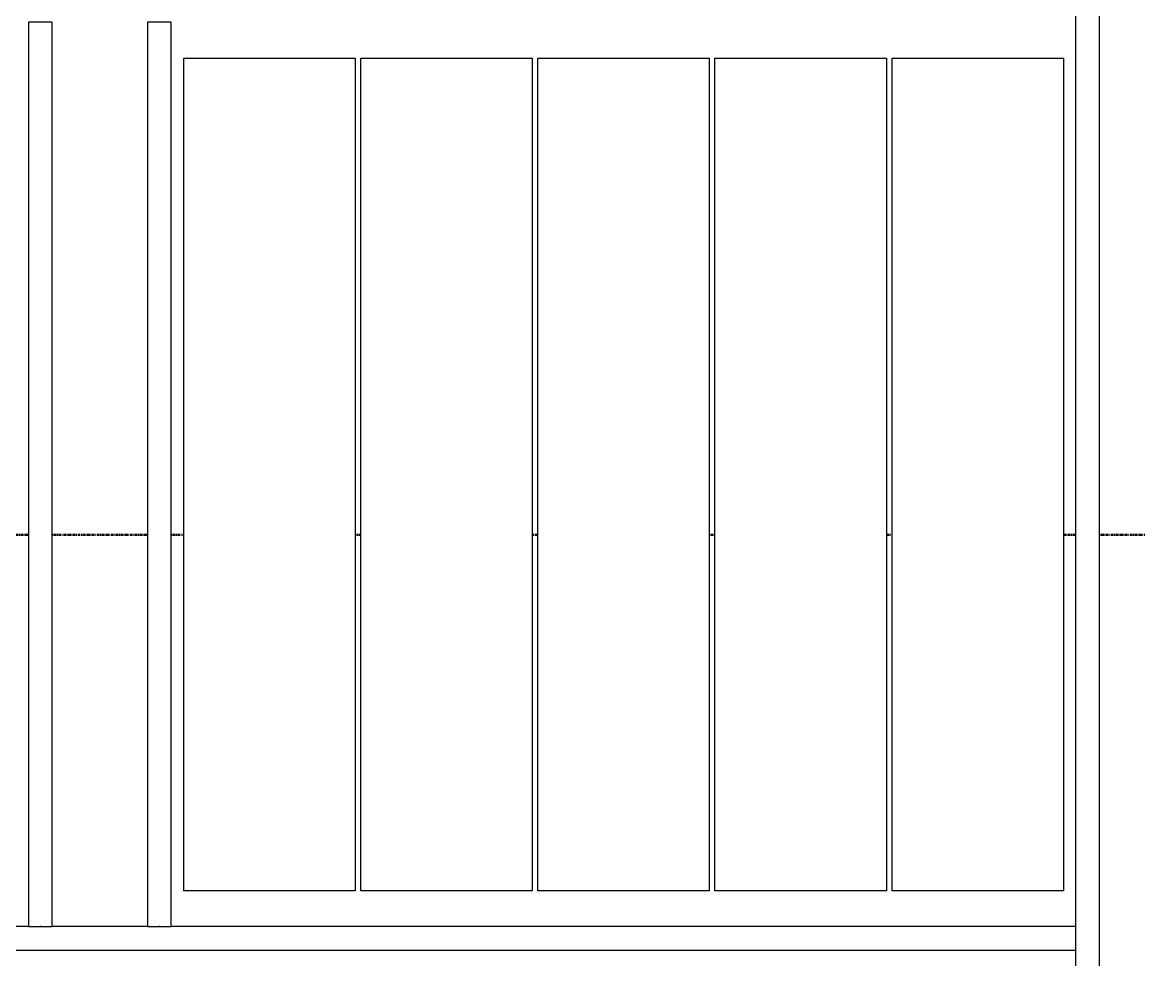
# Model space of a CAD drawing. Header units: millimetres. Extents: x -853432 to -773672, y -18171 to 22484.
# Drawn here: x -787045 to -784700, y -2491 to -521 of the extents above; entities that cross this region are included whole.
import ezdxf
from ezdxf.xclip import XClip

# ---------------------------------------------------------------- set-up
doc = ezdxf.new("R2010")
doc.units = ezdxf.units.MM
doc.header["$XCLIPFRAME"] = 0
doc.linetypes.add('DPA_Grid _ Level 100', pattern=[10, 5.5, -1.6, 1.3, -1.6])
for name, color, linetype in [('000 - WIPEOUT', 250, 'Continuous'), ('A04_TUBE SERIES', 2, 'Continuous'), ('A11_ALU.SOLID SHEET', 2, 'Continuous')]:
    doc.layers.add(name, color=color, linetype=linetype)
doc.layers.add('G-ANNO-SECL', color=3, linetype='Continuous', lineweight=9)

# ---------------------------------------------------------------- blocks, each defined once
blk = doc.blocks.new('*U1119')
blk.add_attdef('EXTR.OVL-LENGTH_', (-25, -59.1), '', height=5)
blk.add_wipeout([(-25, 25), (25, -25), (25, 4675), (-25, 4625)]).dxf.layer = '000 - WIPEOUT'
at = {"layer": 'A04_TUBE SERIES', "color": 0}
blk.add_lwpolyline([(-25, 25), (25, -25), (25, 4675), (-25, 4625)], close=True, dxfattribs=at)
blk = doc.blocks.new('*U1126')
blk.add_attdef('EXTR.OVL-LENGTH_', (-25, -59.1), '', height=5)
blk.add_wipeout([(-25, 25), (25, -25), (25, 6373.5), (-25, 6323.5)]).dxf.layer = '000 - WIPEOUT'
at = {"layer": 'A04_TUBE SERIES', "color": 0}
blk.add_lwpolyline([(-25, 25), (25, -25), (25, 6373.5), (-25, 6323.5)], close=True, dxfattribs=at)
blk = doc.blocks.new('*U1110')
blk.add_attdef('EXTR.OVL-LENGTH_', (-25, -59.1), '', height=5)
blk.add_wipeout([(-25, 0), (25, 0), (25, 1900), (-25, 1900)]).dxf.layer = '000 - WIPEOUT'
blk.add_point((0, 0))
at = {"layer": 'A04_TUBE SERIES', "color": 0}
blk.add_lwpolyline([(-25, 0), (25, 0), (25, 1900), (-25, 1900)], close=True, dxfattribs=at)
blk = doc.blocks.new('*U1258')
at = {"color": 6}
blk.add_point((-37.5, 0), dxfattribs=at)
at = {"color": 3}
for points in [[(-875, 924), (875, 924), (875, 564), (-875, 564)], [(-875, 552), (875, 552), (875, 192), (-875, 192)], [(-875, -192), (875, -192), (875, -552), (-875, -552)], [(-875, -564), (875, -564), (875, -924), (-875, -924)]]:
    blk.add_wipeout(points, dxfattribs=at).dxf.layer = '000 - WIPEOUT'
at = {"layer": 'A11_ALU.SOLID SHEET', "color": 0, "linetype": 'ByBlock'}
for points in [[(875, 564), (-875, 564), (-875, 924), (875, 924)], [(875, 192), (-875, 192), (-875, 552), (875, 552)], [(875, -552), (-875, -552), (-875, -192), (875, -192)], [(875, -924), (-875, -924), (-875, -564), (875, -564)]]:
    blk.add_lwpolyline(points, close=True, dxfattribs=at)
at = {"color": 3}
blk.add_wipeout([(-875, 180), (875, 180), (875, -180), (-875, -180)], dxfattribs=at).dxf.layer = '000 - WIPEOUT'
at = {"layer": 'A11_ALU.SOLID SHEET', "color": 0, "linetype": 'ByBlock'}
blk.add_lwpolyline([(875, -180), (-875, -180), (-875, 180), (875, 180)], close=True, dxfattribs=at)
blk = doc.blocks.new('*U1696')
at = {"layer": 'A11_ALU.SOLID SHEET', "linetype": 'ByBlock'}
for name, p, rotation in [('*U1258', (-41099.5, -5050.5), 90), ('*U1126', (-46473.5, -6025.5), 270)]:
    blk.add_blockref(name, p, dxfattribs=dict(at, rotation=rotation))
for name, p in [('*U1119', (-40125, -6275.5)), ('*U1110', (-42324.5, -6000.5)), ('*U1110', (-42074.5, -6000.5))]:
    blk.add_blockref(name, p, dxfattribs=at)

msp = doc.modelspace()

# ---------------------------------------------------------------- linework, layer by layer
at = {"layer": 'G-ANNO-SECL', "linetype": 'DPA_Grid _ Level 100', "lineweight": 50}
msp.add_line((-851398.6, -1598.3), (-776606.5, -1598.3), dxfattribs=at)

# ---------------------------------------------------------------- next in the draw order: block references
ref = msp.add_blockref('*U1696', (-744682.4, 3579))
XClip(ref).set_block_clipping_path([(-104690.1238047112, -9620.0029952966), (-34092.6543255156, 14392.9971737705)])

doc.saveas('drawing.dxf')
